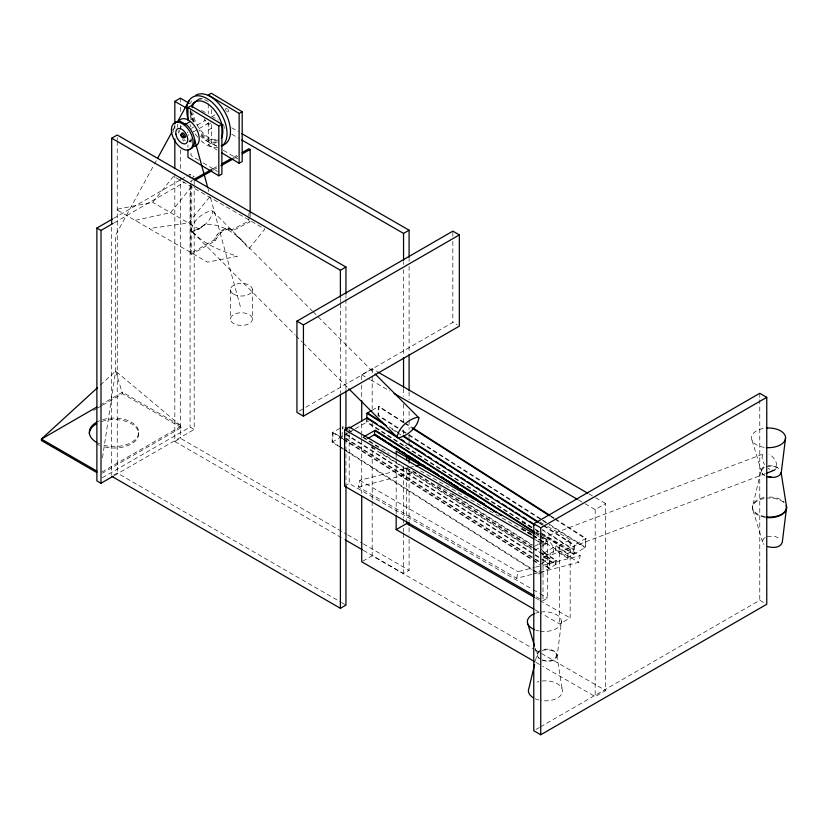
<?xml version="1.0" encoding="UTF-8"?>
<svg xmlns="http://www.w3.org/2000/svg" width="828" height="828" viewBox="0 0 828 828"><rect width="100%" height="100%" fill="white"/><g stroke="black" fill="none" stroke-linecap="round" stroke-linejoin="round"><path stroke-width="0.62" stroke-dasharray="4.14 3.1" d="M338.611 446.313L332.069 442.142L332.514 432.526L340.836 427.724M342.047 436.387L342.492 426.762M342.947 428.614L343.051 426.441M366.721 418.057L366.535 422.249L532.145 527.881M367.28 417.736L367.083 421.928L533.781 528.254M404.023 422.301L378.965 406.32L378.541 415.314L398.154 427.817M539.256 570.585L539.08 574.187L532.549 570.016M543.861 553.011L555.66 560.546L555.464 564.727L543.665 557.203L543.861 553.011L556.23 545.869L568.039 553.404L567.842 557.586L556.043 550.061L556.23 545.869M541.895 546.211L546.335 543.644L546.532 539.463L540.032 535.312M540.26 552.235L550.061 558.486L549.616 568.111L541.988 563.247M556.023 564.406L556.219 560.225L544.42 552.69L544.224 556.882L556.023 564.406L539.639 573.866L533.097 569.695M567.48 553.725L555.681 546.19L555.485 550.382L567.284 557.906L567.48 553.725L574.29 549.782L542.692 529.63M555.464 518.908L585.976 538.366L573.959 545.3L573.545 554.294L536.503 530.665M567.284 557.906L585.551 547.36L585.976 538.366M539.028 540.86L539.297 544.824M542.64 660.371C547.474 661.903 556.033 661.851 557.244 655.683L561.456 621.642A17.046 9.843 0 0 0 540.001 612.13M102.486 457.708L115.63 371.11L115.63 235.121L153.863 165.124M539.69 650.684C535.933 652.319 536.606 657.442 540.125 658.922M544.058 649.297C562.512 647.527 558.641 665.557 542.226 659.895M763.809 466.878C760.042 468.513 760.725 473.626 764.244 475.106M531.597 574.456L516.682 578.306L358.431 486.936L359.818 480.312L408.287 467.81M516.682 578.306L518.08 571.672L534.236 567.511M540.291 572.22L578.813 562.284L580.211 555.65L542.319 533.77M535.488 660.692L537.269 653.22M753.087 504.283L761.377 469.414M190.481 183.847L190.481 253.544L213.986 240.048C216.636 233.424 225.723 224.347 232.699 230.712L250.159 221.749L248.897 221.024L231.426 229.987L230.174 228.952M190.481 253.544L191.744 254.279L215.259 240.782C218.033 234.862 224.15 227.524 231.447 229.677M154.474 163.996L156.326 160.611M172.969 130.131L175.443 125.618M199.155 228.787L193.214 230.784L193.835 233.082C205.365 245.119 221.883 250.977 237.315 256.328L207.497 262.155L116.189 209.443L152.673 202.322L173.528 176.343L264.825 229.056L248.814 249C239.157 235.038 222.39 223.187 204.847 224.357L198.782 229.046M191.527 186.724L170.589 212.661L135.099 220.362M209.515 197.116L188.505 223.011L149.299 228.559M100.405 385.051L115.63 371.11L181.291 426.151L181.291 427.621L102.382 473.171M541.44 549.243C543.779 552.38 547.691 556.178 551.934 554.656C557.109 548.591 549.171 538.376 542.185 537.993M772.659 470.884C781.425 468.379 774.522 456.652 768.964 454.179M204.847 224.357L198.999 229.066L152.673 202.322M764.223 467.52C760.477 469.124 761.118 474.196 764.658 475.614M540.104 651.325C537.424 652.547 536.492 656.231 538.904 658.208M765.186 537.538C762.505 538.749 761.574 542.443 763.975 544.42M191.434 128.381L193.669 127.098M197.023 125.163L205.965 119.998M212.672 116.127L214.907 114.833M193.452 131.88L197.923 129.303M199.041 128.65L210.219 122.202M191.206 140.522L189.695 141.391A8.487 4.896 60 0 0 191.641 137.707M113.519 218.437L180.08 180.018M181.187 179.376L185.627 176.809M186.735 176.167L190.067 174.253L194.187 176.633L190.854 178.548M114.316 222.742L184.199 182.398M100.302 405.058L122.523 392.224L181.291 426.151L100.167 472.985M93.636 410.377L96.969 408.452M98.077 407.811L101.409 405.886M102.527 405.244L122.523 393.693L181.291 427.621M102.434 477.673L190.067 427.082L194.187 429.463L194.187 186.952M113.912 474.982L117.245 473.057L340.37 601.884M114.316 475.572L194.187 429.463M174.832 173.787L174.832 441.479L180.39 438.281L346.621 534.246M361.722 379.959L361.722 374.805L372.186 368.76L376.657 371.337M299.156 411.112L304.725 407.904M305.842 407.262L452.833 322.392L457.17 324.897M372.155 410.243L378.965 406.32M332.069 442.142L338.724 438.302M339.273 437.981L342.606 436.066M345.938 434.131L349.281 432.206M350.389 431.564L354.839 428.997M355.398 428.676L368.615 421.048M404.54 446.292L406.641 445.081M344.603 486.16L349.199 483.511L532.011 589.05M362.767 561.187L372.186 555.743L534.163 649.266M363.378 550.341L403.546 573.525L409.094 570.316L409.094 536.699M585.127 503.786L595.187 509.593L605.651 503.548L605.651 690.542L595.187 696.576L542.682 666.271M534.64 546.335L539.494 543.53M540.042 543.209L546.532 539.463M535.209 539.711L543.013 544.213L547.608 541.564L547.608 598.064L543.013 600.714L535.209 596.212M534.95 550.227L541.346 546.532M540.653 534.536L559.697 545.528L570.161 539.494L570.161 617.967L559.697 624.012L542.889 614.314M543.665 557.203L556.043 550.061M542.309 562.968L550.061 558.486M556.219 560.225L549.254 564.241L542.713 560.07M536.006 729.447L539.359 727.501M540.477 726.86L759.773 600.248L764.761 603.126M192.727 180.018L190.481 181.27L191.744 182.005L191.744 254.279M212.941 168.757L217.443 166.262M233.165 157.506L237.657 155.002M213.086 170.123L217.588 167.618M234.438 158.231L237.802 156.357M208.242 130.027L211.316 128.319M188.97 142.002L191.009 140.863M208.242 122.513L208.242 144.745L211.316 143.037L216.832 146.349M541.936 537.962L763.871 453.723C760.404 456.445 762.609 461.569 764.586 464.56M551.934 554.656L765.424 473.626M775.08 469.962L771.882 470.232M409.529 467.489L414.507 466.205M358.431 486.936L415.594 472.198M535.478 567.19L541.688 565.586M542.93 565.265L580.211 555.65M532.839 574.135L539.049 572.541M766.221 466.65L773.714 466.205L779.883 468.99M767.183 536.668L774.677 536.223L780.845 538.997M542.112 650.456C547.277 649.028 555.485 649.659 557.244 655.683M768.177 465.491L775.722 466.288L780.525 469.942M191.113 230.66L192.086 231.333C201.359 229.47 211.564 220.817 212.848 211.275L211.864 210.591C202.601 212.454 192.386 221.107 191.113 230.66L295.047 334.864M201.587 110.403L206.048 112.981M211.626 116.199L218.323 120.07M231.705 127.802L238.402 131.662M231.736 134.219L238.433 138.09M231.426 229.987L232.699 230.712M227.938 228.383L229.201 229.118M225.34 228.725L226.603 229.459M222.556 229.967L223.829 230.691M219.793 231.995L221.066 232.73M217.226 234.707L218.499 235.431M215.032 237.884L216.305 238.619M213.986 240.048L215.259 240.782M588.894 493.871L594.483 497.1M595.601 497.742L605.651 503.548M361.722 374.805L369.536 379.317M370.654 379.959L389.646 390.93M578.43 499.915L584.019 503.145M539.918 522.033L543.282 523.969M547.763 526.556L570.161 539.494M522.261 522.189L534.526 529.268M535.633 529.91L541.212 533.129M536.171 531.949L539.535 533.894M535.354 534.484L538.697 536.409M539.804 537.061L547.608 541.564M420.562 470.915L532.011 535.261M533.129 535.902L538.697 539.121M539.815 539.763L578.813 562.284M359.818 480.312L518.08 571.672M533.118 589.691L538.697 592.91M539.804 593.552L547.608 598.064M535.437 597.919L538.8 599.855M539.918 600.507L570.161 617.967M535.054 609.781L541.771 613.662M347.739 534.898L362.24 543.271M363.357 543.913L409.094 570.316M174.832 441.479L344.417 539.39M535.281 649.908L605.651 690.542M535.985 662.4L541.564 665.629M341.488 602.525L345.949 605.102M223.446 150.313L237.781 158.914M208.242 144.745L217.071 150.034M198.73 160.218L191.009 155.581L191.009 150.675M203.139 162.857L217.474 171.458M405.109 422.994L411.651 427.165M551.106 516.123L554.377 518.204M403.464 422.622L378.406 406.641L377.992 415.635L400.866 430.229M404.55 423.315L411.092 427.486M550.558 516.444L553.818 518.525M554.915 519.228L585.417 538.686L585.003 547.681L549.047 524.745M402.511 430.601L407.956 434.079M409.053 434.772L541.978 519.56M543.064 520.253L548.509 523.731M549.595 524.424L585.551 547.36M401.953 430.922L407.407 434.4M408.494 435.093L541.419 519.88M542.506 520.574L547.96 524.052M389.295 426.834L401.28 434.472M539.649 522.737L542.92 524.828M544.006 525.521L574.518 544.979L574.094 553.973L542.506 533.822M392.006 429.235L396.364 432.019M397.461 432.713L401.818 435.487M539.1 523.058L542.371 525.138M543.458 525.842L573.959 545.3M542.143 529.951L573.742 550.102M534.878 528.947L541.409 533.118M535.695 532.549L538.945 534.619M535.136 532.87L539.473 535.633M540.56 536.327L545.983 539.784L545.787 543.965L540.363 540.508M527.912 531.897L532.249 534.66M533.325 535.354L538.749 538.811M539.835 539.504L546.335 543.644M522.302 528.543L532.062 534.764M533.149 535.457L546.159 543.758M521.93 528.761L531.69 534.981M532.777 535.675L539.276 539.825M521.754 528.864L531.504 535.085M532.59 535.778L539.1 539.928M540.177 540.622L545.6 544.079M363.347 437.07L389.357 453.661M452.243 493.778L532.466 544.948M362.788 437.391L380.135 448.455M437.598 485.104L531.918 545.269M348.495 429.918L352.852 432.702M412.779 470.925L531.545 546.677M532.632 547.37L539.163 551.541M406.776 467.768L532.073 547.691M533.16 548.384L549.502 558.807L549.057 568.432L542.526 564.261M371.824 446.789L376.16 449.552M380.497 452.316L532.28 549.13M371.265 447.11L531.721 549.45M346.063 433.965L541.088 558.362M542.185 559.055L549.813 563.92M345.514 434.286L533.998 554.512M535.085 555.205L541.626 559.376M345.866 438.147L534.36 558.382M535.447 559.076L540.901 562.543M345.317 438.467L533.801 558.693M534.898 559.397L541.429 563.568M338.517 435.683L333.073 432.206L332.628 441.821L338.072 445.298M339.615 436.377L342.885 438.457M343.972 439.15L538.997 563.558M332.514 432.526L337.969 436.004M339.056 436.698L342.326 438.778M343.413 439.471L531.907 559.707M532.994 560.401L539.535 564.572M339.159 445.992L342.43 448.072M343.527 448.766L532.011 569.002M339.697 447.006L531.462 569.322M768.042 468.255L769.978 469.507M236.715 235.99L243.494 242.149M212.848 211.275L312.218 310.904M313.129 311.814L373.304 372.145M295.958 335.775L302.334 342.171M303.255 343.092L347.926 387.877M192.086 231.333L196.588 236.146M115.63 371.11L122.523 393.693M752.062 440.372L761.946 473.005M753.025 510.39L762.919 543.023M535.271 648.355L537.838 656.811M208.149 189.074L208.832 191.578M210.54 197.809L240.979 308.854M556.83 655.269L562.491 691.007M759.773 393.3L759.773 398.475M759.773 399.769L759.773 600.248M595.187 509.593L595.187 696.576M559.697 545.528L559.697 624.012M543.013 544.213L543.013 600.714M452.833 232.451L452.833 236.301M452.833 241.445L452.833 322.392M409.094 258.657L409.094 261.244M409.094 266.419L409.094 353.059M409.094 391.861L409.094 399.624M409.094 411.257L409.094 419.02M409.094 420.313L409.094 429.359M409.094 434.534L409.094 438.416M409.094 439.709L409.094 443.591M409.094 469.455L409.094 521.174M409.094 527.643L409.094 535.405M406.641 468.234L406.641 519.694M403.546 261.865L403.546 264.453M403.546 269.628L403.546 356.268M403.546 388.601L403.546 396.353M403.546 404.116L403.546 423.512M403.546 429.98L403.546 435.155M403.546 466.195L403.546 517.914M403.546 519.208L403.546 523.089M403.546 528.264L403.546 532.145M403.546 533.439L403.546 573.525M396.167 453.692L396.167 457.553M396.167 458.847L396.167 514.167M372.186 368.76L372.186 375.208M372.186 376.492L372.186 408.732M372.186 422.922L372.186 429.37M372.186 444.843L372.186 500.298M372.186 501.582L372.186 555.743M361.722 385.123L361.722 398.009M361.722 423.801L361.722 432.837M361.722 434.12L361.722 437.991M361.722 439.285L361.722 493.447M349.199 429.577L349.199 433.427M349.199 434.71L349.199 483.511M345.949 295.441L345.949 298.018M345.949 299.312L345.949 389.626M345.949 432.206L345.949 485.104M340.401 298.649L340.401 302.52M340.401 303.804L340.401 392.834M252.436 289.696L252.436 319.09A10.992 6.345 0 0 1 235.949 324.586A10.992 6.345 0 0 1 235.949 313.595A10.992 6.345 0 0 1 252.436 319.09M250.159 212.724L250.159 219.172M248.897 213.282L248.897 215.86M248.897 217.153L248.897 221.024M230.463 289.696L230.463 319.09M211.316 109.524L211.316 115.796M211.316 124.562L211.316 143.037M208.242 103.717L208.242 113.736M194.187 180.504L194.187 185.658M191.009 112.049L191.009 119.563M191.009 138.359L191.009 144.548M190.067 174.253L190.067 178.123M190.067 185.855L190.067 427.082M187.946 145.024L187.946 147.477M180.39 98.17L180.39 102.051M180.39 107.216L180.39 112.391M180.39 125.328L180.39 131.787M180.39 149.899L180.39 169.295M180.39 177.047L180.39 438.281M174.832 124.645L174.832 129.82M138.69 432.319L138.69 433.789M117.245 137.593L117.245 140.17M117.245 141.464L117.245 473.057M111.687 227.245L111.687 474.972M101.678 421.452A24.674 14.242 0 0 1 138.68 433.417A24.674 14.242 0 0 1 102.817 446.478M99.515 445.309A24.674 14.242 0 0 1 96.576 443.86M102.817 419.63A24.674 14.242 0 0 1 138.68 432.692A24.674 14.242 0 0 1 101.678 444.657M99.515 443.849A24.674 14.242 0 0 1 96.576 442.39M96.576 422.249A24.674 14.242 0 0 1 99.515 420.79M561.456 621.642A17.046 9.843 0 0 1 540.001 631.143M538.935 630.957A17.046 9.843 0 0 1 535.892 630.16M535.892 613.113A17.046 9.843 0 0 1 538.935 612.316M542.112 680.999A17.046 10.008 0.8 0 1 562.481 691.328A17.046 10.008 0.8 0 1 541.026 700.457M538.914 700.022A17.046 10.008 0.8 0 1 535.064 698.677M536.917 682.096A17.046 10.008 0.8 0 1 538.924 681.537M228.104 109.544A2.018 1.17 60 0 1 228.331 111.666A2.018 1.17 60 0 1 226.727 111.511M226.085 110.714A2.018 1.17 60 0 1 226.727 108.323M227.462 108.747A2.018 1.17 60 0 1 227.803 109.11M216.45 145.49A28.483 16.446 60 0 1 201.09 135.13M192.924 121.447A28.483 16.446 60 0 1 190.274 110.31M190.657 103.479A28.483 16.446 60 0 1 191.392 100.975M215.963 139.839A22.656 13.082 60 0 1 193.203 113.633M198.399 99.143A22.656 13.082 60 0 1 203.823 98.687M217.774 147.643A28.483 16.446 60 0 1 200.904 140.532M197.654 137.117A28.483 16.446 60 0 1 193.338 131.155M190.957 126.798A28.483 16.446 60 0 1 189.943 124.552M218.395 139.787A22.656 13.082 60 0 1 198.937 129.944M194.301 121.747A22.656 13.082 60 0 1 191.889 111.687M197.354 99.743A22.656 13.082 60 0 1 208.977 101.947M215.984 142.799A23.101 13.341 60 0 1 200.511 136.082M191.185 119.77A23.101 13.341 60 0 1 190.223 110.714M217.526 141.919A23.101 13.341 60 0 1 199.745 132.573M193.814 122.192A23.101 13.341 60 0 1 191.754 113.529M223.591 124.376A23.101 13.341 60 0 1 224.274 128.64M210.478 122.948A4.264 2.463 60 0 1 207.176 123.589A4.264 2.463 60 0 1 204.547 118.632M183.692 141.122A15.297 8.829 60 0 1 182.46 139.611M178.951 133.246A15.297 8.829 60 0 1 178.175 130.814M177.606 127.295A15.297 8.829 60 0 1 177.761 124.128M190.678 140.377A8.487 4.896 60 0 1 189.208 140.139M185.379 140.708A8.487 4.896 60 0 1 183.837 139.497M179.779 132.045A8.487 4.896 60 0 1 179.645 130.172M180.587 127.284A8.487 4.896 60 0 1 181.601 126.487M187.149 131.931A3.705 2.132 60 0 1 187.687 132.728M188.36 134.478A3.705 2.132 60 0 1 188.453 135.306M173.269 132.025A15.287 8.829 60 0 1 172.99 128.93M764.109 447.337A17.046 9.843 0 0 1 751.482 437.826A17.046 9.843 0 0 1 764.109 428.324M765.144 516.651A17.046 10.008 0.8 0 1 752.507 506.871A17.046 10.008 0.8 0 1 765.144 497.328M769.554 497.028A17.046 10.008 0.8 0 1 784.313 502.172M765.082 517.355A17.046 9.843 0 0 1 752.445 507.843A17.046 9.843 0 0 1 765.082 498.342M766.159 498.197A17.046 9.843 0 0 1 784.251 502.927M233.682 294.188A10.992 6.345 0 0 0 252.064 291.342A10.992 6.345 0 0 0 238.609 283.569A10.992 6.345 0 0 0 233.682 294.188"/><path stroke-width="1.24" d="M371.668 410.522L366.949 413.255L366.721 418.057L534.515 525.087M766.304 428.066A17.046 9.843 0 0 1 785.575 437.826L781.363 471.867C780.142 478.046 771.582 478.087 766.759 476.555M786.538 507.843L782.325 541.885C781.104 548.064 772.545 548.105 767.722 546.573M534.598 664.429L528.978 688.089A17.046 10.008 0.8 0 0 533.387 697.797M157.558 158.355L171.738 132.387M177.285 122.233L189.001 100.778M174.377 123.765L175.702 122.327M97.549 387.659L41.4 439.068L41.4 440.527L96.835 472.54M174.832 123.362L174.832 101.368L180.39 98.17L189.312 103.324M111.687 223.374L111.687 138.214L117.245 135.016L345.949 267.051L345.949 294.147M190.409 121.478L184.261 125.028M113.208 476.214L101.006 483.252L96.886 480.871L96.886 228.052L112.411 219.078M96.886 228.052L101.006 230.432L113.208 223.384M96.969 406.983L41.4 439.068L96.835 471.07M241.776 140.015L403.546 233.413L409.094 230.215L409.094 257.363M111.687 138.214L340.401 270.259L345.949 267.051M296.931 321.171L452.833 231.157L459.333 234.914L459.333 326.149L303.431 416.153L296.931 412.406L296.931 321.171L303.431 324.928L459.333 234.914M534.091 595.57L344.603 486.16L344.603 429.66L349.199 427.01L534.236 533.843M349.478 428.024L367.28 417.736L377.092 423.998M363.865 436.76L375.239 430.198L534.609 531.855M367.911 438.498L375.043 434.389M396.167 515.451L396.167 529.599L406.641 523.555L534.319 597.278M111.687 476.266L340.401 608.311L345.949 605.102L345.949 486.398M533.77 523.782L759.773 393.3L766.759 397.326L766.759 604.274L540.746 734.767L533.77 730.731L533.77 523.782L540.746 527.819L766.759 397.326M193.845 179.397L211.823 169.388M221.935 163.758L230.919 158.759M242.149 152.497L248.897 148.75L250.159 149.475L250.159 212.724M195.118 180.121L211.968 170.744M220.952 165.745L233.31 158.862M242.293 153.853L250.159 149.475M187.946 120.019L187.946 107.485L191.009 105.777L221.894 124.303L221.894 174.108L218.82 175.805L187.946 157.289L187.946 149.93M242.19 111.759L211.316 93.233L208.242 94.941L239.126 113.457L242.19 111.759L242.19 161.563L239.126 163.271L221.48 152.683M187.946 107.485L218.82 126.001L221.894 124.303M175.712 122.316L180.38 121.437L186.476 124.697A15.318 8.839 60 0 1 194.466 139.166L207.807 187.832M766.635 473.171L772.659 470.884M415.749 465.885L420.717 464.601M189.829 149.112L192.282 147.974C194.57 145.656 194.808 142.25 194.466 139.166M768.767 476.742L771.344 477.011M241.745 133.598L409.094 230.215M174.832 101.368L187.107 108.458M377.775 371.979L587.776 493.229M394.118 393.507L577.313 499.274M446.571 480.219L396.167 451.125L396.167 453.692M344.603 429.66L534.091 539.069M396.167 529.599L533.936 609.139M345.535 540.032L362.271 549.688M534.867 661.758L361.722 561.788L361.722 496.024M412.737 427.859L550.02 515.43M412.178 428.179L549.461 515.751M367.508 412.934L382.764 422.663M403.464 435.87L538.562 522.044M366.949 413.255L386.562 425.758M402.905 436.19L538.003 522.364M380.352 426.078L384.709 428.863M387.98 430.943L397.792 437.205M401.052 439.285L404.323 441.365M408.68 444.15L411.951 446.23M415.221 448.321L425.023 454.572M428.293 456.663L431.564 458.743M435.921 461.527L438.105 462.914M440.279 464.301L445.723 467.779M448.993 469.859L452.264 471.95M456.621 474.723L458.805 476.121M460.979 477.508L465.336 480.292M467.52 481.679L472.964 485.156M476.235 487.237L479.505 489.327M481.679 490.714L486.036 493.488M488.22 494.885L492.577 497.659M496.935 500.443L499.118 501.83M502.389 503.921L506.746 506.695M508.92 508.092L513.277 510.866M515.461 512.253L519.818 515.037M523.089 517.117L526.349 519.208M529.62 521.288L533.977 524.072M534.05 532.176L374.68 430.519L374.484 434.71L496.997 512.853M376.129 435.073L379.379 437.153M381.542 438.54L385.879 441.303M388.053 442.68L392.389 445.454M394.552 446.83L398.889 449.604M402.149 451.674L405.399 453.754M408.649 455.824L418.409 462.045M422.746 464.818L424.909 466.195M427.082 467.582L431.419 470.345M433.582 471.732L437.919 474.496M441.179 476.566L444.429 478.646M447.679 480.716L452.016 483.49M454.189 484.866L458.526 487.63M460.689 489.017L465.025 491.78M468.275 493.861L478.035 500.081M481.285 502.161L484.546 504.231M374.856 434.493L438.83 475.293M440.993 476.68L458.339 487.744M460.513 489.12L484.359 504.335M499.16 514.229L501.333 515.616M374.308 434.814L491.397 509.499M493.56 510.876L495.734 512.263M345.224 427.838L347.408 429.225M418.885 417.85L417.912 417.167C408.639 419.04 398.434 427.693 397.15 437.236L398.133 437.919C407.397 436.046 417.612 427.403 418.885 417.85L375.125 373.977M348.836 388.787L397.15 437.236M527.943 624.188L534.536 645.933M781.146 472.736L786.6 507.191M540.746 527.819L540.746 734.767M409.094 354.353L409.094 390.568M409.094 457.812L409.094 462.987M409.094 522.468L409.094 525.055M406.641 456.663L406.641 460.523M406.641 520.988L406.641 523.555M403.546 233.413L403.546 260.572M403.546 357.561L403.546 387.307M361.722 400.597L361.722 421.224M345.949 390.919L345.949 429.628M340.401 270.259L340.401 297.356M340.401 394.128L340.401 608.311M303.431 324.928L303.431 416.153M239.126 113.457L239.126 163.271M218.82 126.001L218.82 175.805M174.832 138.876L174.832 168.622M101.006 230.432L101.006 483.252M188.308 120.019A28.483 16.446 60 0 1 196.526 95.862A28.483 16.446 60 0 1 222.473 116.034A28.483 16.446 60 0 1 221.79 146.049M89.352 433.789A24.674 14.242 0 0 1 96.576 423.708M96.576 442.39A24.674 14.242 0 0 1 96.576 422.249M534.64 629.704A17.046 9.843 0 0 1 534.64 613.579M195.449 95.541A28.483 16.446 60 0 1 225.723 113.684A28.483 16.446 60 0 1 221.211 145.656M191.61 105.58A23.101 13.341 60 0 1 213.241 108.696A23.101 13.341 60 0 1 221.355 138.359M192.106 107.609A23.101 13.341 60 0 1 197.395 100.623M185.834 136.817A3.705 2.132 60 0 1 185.161 136.32M178.651 121.54A15.297 8.829 60 0 1 195.449 127.201A15.297 8.829 60 0 1 194.476 146.421M181.632 135.502A2.691 1.552 60 0 1 183.112 133.07A2.691 1.552 60 0 1 185.068 137.137A2.691 1.552 60 0 1 181.932 136.134M785.575 437.826A17.046 9.843 0 0 1 766.304 447.586M786.341 505.453A17.046 10.008 0.8 0 1 766.221 516.807M786.279 506.136A17.046 9.843 0 0 1 766.159 517.5M180.959 135.119A2.018 1.17 60 0 0 183.102 137.779A2.018 1.17 60 0 0 183.102 134.923A2.018 1.17 60 0 0 180.959 135.119M175.919 134.281A8.487 4.896 60 0 0 185.824 143.627A8.487 4.896 60 0 0 183.588 130.617A8.487 4.896 60 0 0 175.919 134.281M171.458 130.834A15.297 8.829 60 0 0 188.339 149.971A15.297 8.829 60 0 0 186.942 127.595A15.297 8.829 60 0 0 171.458 130.834"/></g></svg>
